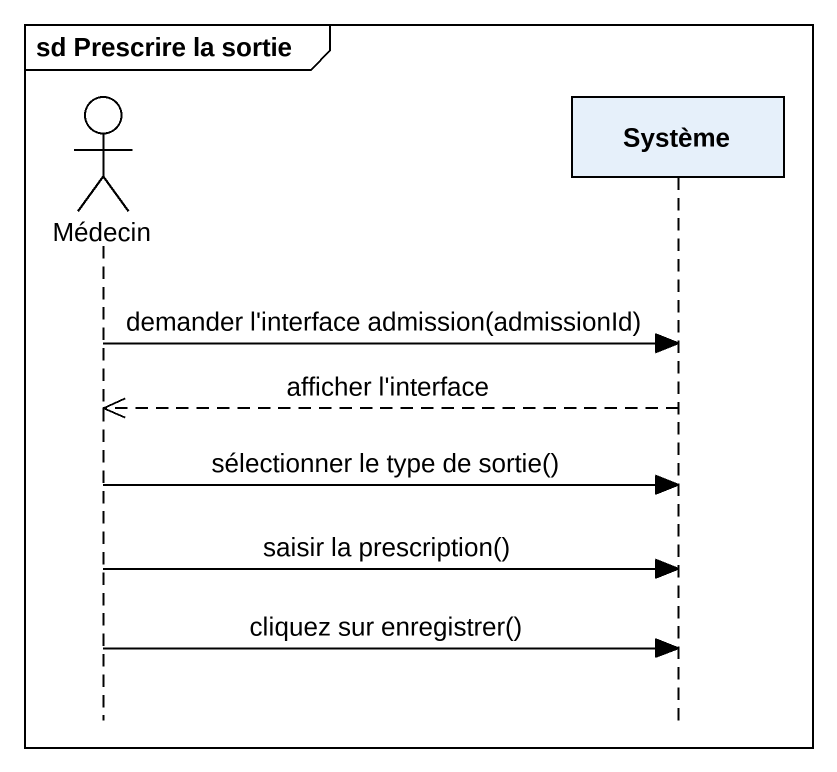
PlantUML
@startuml
mainframe sd Prescrire la sortie
hide footbox
actor Médecin
participant Système

Médecin -> Système : demander l'interface admission(admissionId)
Système -->> Médecin : afficher l'interface
Médecin -> Système : sélectionner le type de sortie()
Médecin -> Système : saisir la prescription()
Médecin -> Système : cliquez sur enregistrer()
@enduml
